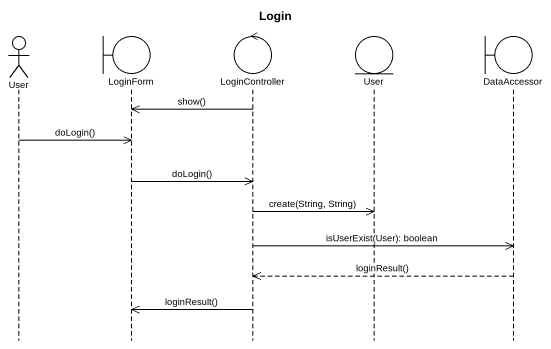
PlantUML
@startuml
title Login
hide footbox
actor User
boundary LoginForm
control LoginController
entity "User" as User_2
boundary DataAccessor

LoginController ->> LoginForm : show()
User ->> LoginForm : doLogin()
LoginForm ->> LoginController : doLogin()
LoginController ->> User_2 : create(String, String)
LoginController ->> DataAccessor : isUserExist(User): boolean
DataAccessor -->> LoginController : loginResult()
LoginController ->> LoginForm : loginResult()
@enduml
